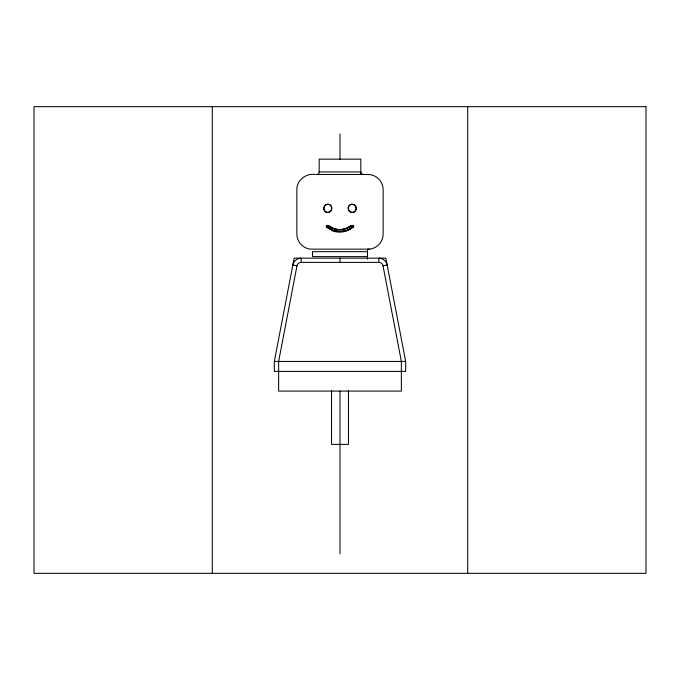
<?xml version="1.0" encoding="UTF-8"?>
<svg xmlns="http://www.w3.org/2000/svg" width="680" height="680" viewBox="0 0 680 680"><rect width="100%" height="100%" fill="white"/><g stroke="black" fill="none" stroke-linecap="round" stroke-linejoin="round"><path stroke-width="1.02" d="M340 262.387L340 258.153M296.981 265.82L278.639 361.445L278.639 391.094L401.361 391.094L401.361 361.445L383.019 265.82A4.208 4.208 0 0 0 378.862 262.395L301.138 262.387A4.208 4.208 0 0 0 296.99 265.82L292.833 265.022A8.457 8.457 0 0 1 301.138 258.153L301.138 262.387M350.957 225.794A0.85 0.816 -86.1 0 1 352.138 226.941L352.231 226.737A0.867 0.833 -86.9 0 0 350.948 225.785L346.502 228.259A17.807 16.346 -2.4 0 1 335.002 229.177L329.945 227.23A19.754 18.947 -16.6 0 1 328.346 226.321M353.09 227.29L348.823 229.713A19.193 17.383 1.7 0 1 336.421 230.945M351.611 226.27L352.368 225.726M345.414 230.435L343.57 230.911M383.019 265.82L387.166 265.022A8.457 8.457 0 0 0 378.862 258.153L378.862 262.387M367.48 259.148L367.48 249.254L367.923 249.254A15.232 15.232 0 0 0 383.146 234.022L383.146 189.712A15.232 15.232 0 0 0 367.923 174.488L316.642 174.488A2.542 2.542 0 0 0 319.175 171.946L360.825 171.946A2.542 2.542 0 0 0 363.366 174.488M315.375 174.488C306.238 172.975 296.565 180.132 296.854 189.712L296.854 234.022C296.76 241.519 302.829 248.353 310.284 249.144L369.716 249.144M367.48 251.668L312.519 251.668L312.519 256.615L367.48 256.615M274.593 361.445L405.407 361.445M274.593 371.416L405.407 371.416M336.43 230.911L334.585 230.435M332.673 228.48L328.049 226.024M332.052 230.052L327.063 227.4M329.596 228.964L331.177 229.713A19.193 17.383 -1.7 0 0 343.578 230.945M328.1 228.106L326.409 226.788L326.901 225.632A0.918 0.875 87.4 0 1 327.683 225.751L328.389 226.27M326.986 227.341L326.757 227.179A0.994 0.952 -81.8 0 1 326.409 225.828A0.994 0.952 -81.8 0 1 327.76 225.53M328.075 227.12L328.015 227.077A0.85 0.816 -89.8 0 1 327.769 226.737A0.867 0.833 86.9 0 1 329.052 225.785L333.498 228.259A17.807 16.346 2.4 0 0 344.998 229.177L350.055 227.23A19.754 18.947 16.6 0 0 351.653 226.321M319.175 171.946L319.175 159.162L360.825 159.162L360.825 174.488M467.712 106.666L467.712 573.333M405.671 371.416L405.671 361.445L385.849 258.153L294.151 258.153L274.329 361.445L274.329 371.416M348.457 390.363L348.457 444.397L331.543 444.397L331.543 390.363M340 133.977L340 159.418M340 391.076L340 553.741M212.287 106.666L212.287 573.333M325.916 212.016A4.139 3.953 -74 0 0 331.67 209.202A4.139 3.953 -74 0 0 327.683 204.23A4.139 3.953 -74 0 0 324.02 209.661A4.106 3.825 -89.8 0 0 325.992 211.862M354.084 212.016A4.139 3.953 74 0 1 348.33 209.202A4.139 3.953 74 0 1 352.317 204.23A4.139 3.953 74 0 1 355.98 209.661A4.106 3.825 89.8 0 1 354.008 211.862M350.854 225.667A18.3 16.949 -3.4 0 1 332.656 228.523M352.368 227.562A19.737 18.87 11.7 0 1 331.806 230.63M351.764 227.588A20.842 19.932 11.8 0 1 345.525 230.767M334.475 230.767A20.842 19.932 -11.8 0 1 328.236 227.588M352.24 225.53A0.994 0.952 81.8 0 1 353.591 225.828A0.994 0.952 81.8 0 1 353.269 227.213M646 106.666L34 106.666L34 573.333L646 573.333L646 106.666M330.412 211.361A4.131 3.944 -72.7 0 0 329.043 204.417A4.131 3.944 -72.7 0 0 323.901 209.279A4.131 3.944 -72.7 0 0 330.412 211.361M348.355 207.29A4.131 3.944 72.7 0 0 353.345 212.33A4.131 3.944 72.7 0 0 354.934 205.436A4.131 3.944 72.7 0 0 348.355 207.29"/></g></svg>
